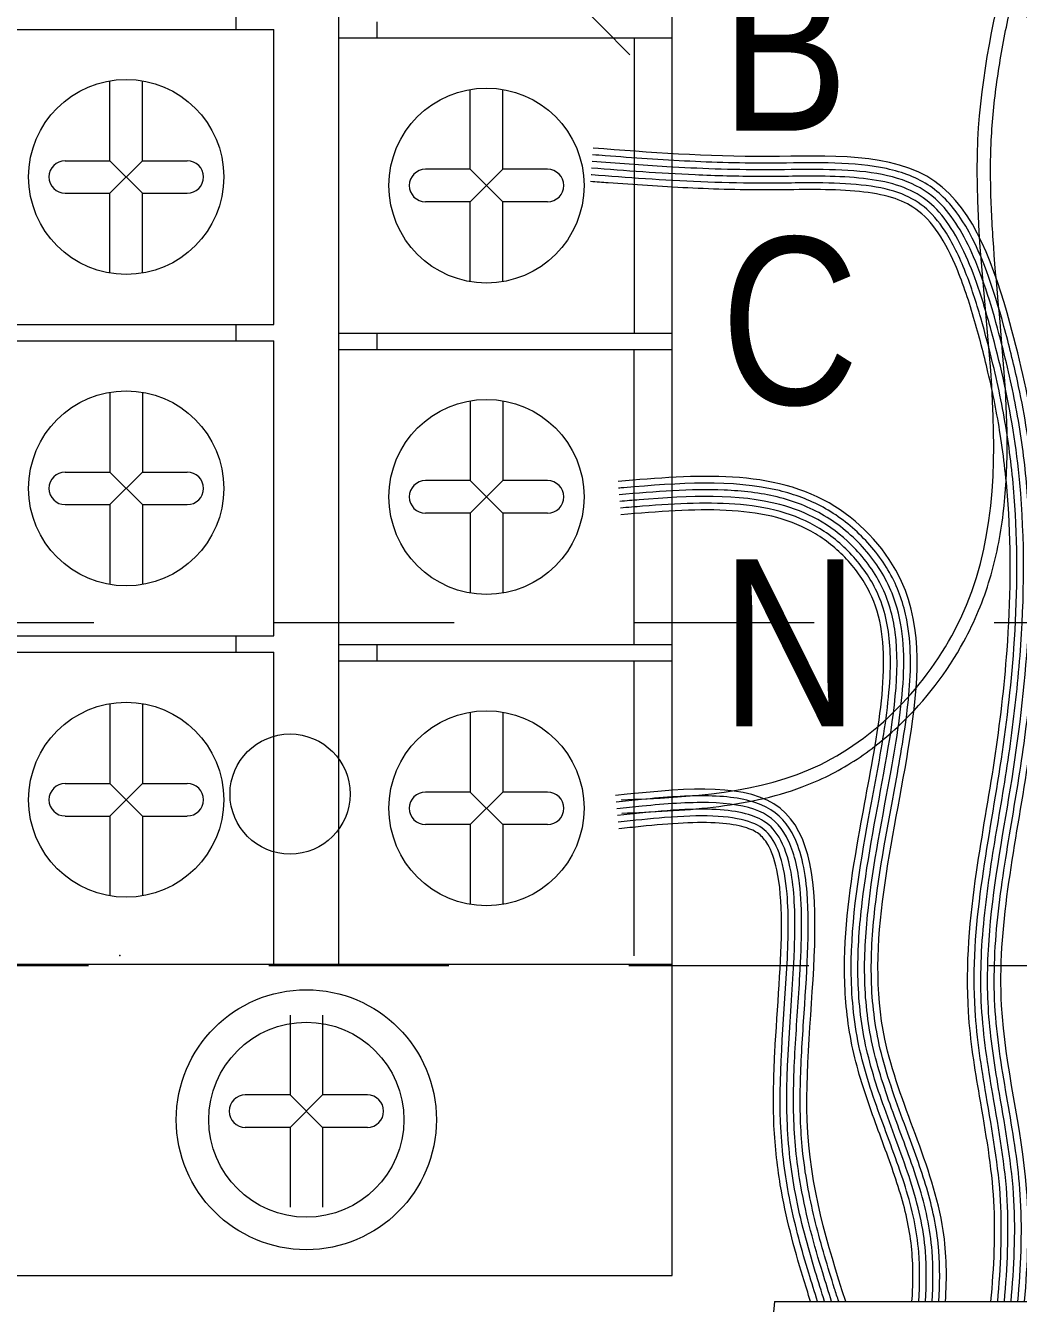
# Model space of a CAD drawing. Header units: inches. Extents: x 245672 to 1592568, y 1207716 to 2415717.
# Drawn here: x 612674.657 to 612675.209, y 1207757.483 to 1207758.193 of the extents above; entities that cross this region are included whole.
import ezdxf

# ---------------------------------------------------------------- set-up
doc = ezdxf.new("R2010")
doc.units = ezdxf.units.IN
doc.header["$MEASUREMENT"] = 0
doc.linetypes.add('DUONGKHUAT', pattern=[2.7, 2, -0.7])
doc.layers.add('A', color=7, linetype='Continuous', lineweight=18)
doc.layers.add('KHUNG 1', color=7, linetype='Continuous', lineweight=15)
doc.styles.add('KYTHUAT02', font='', dxfattribs={"height": 24})
doc.styles.get('KYTHUAT02').set_extended_font_data('VNI-Helve-Condense')

# ---------------------------------------------------------------- blocks, each defined once
blk = doc.blocks.new('CT MONG TRU')
at = {"color": 7, "lineweight": 5}
blk.add_line((15.727, 1791.947), (-82.986, 1892.187), dxfattribs=at)
at = {"color": 7}
for p, q in [((2.257, 1763.895), (2.257, 1807.925)), ((-2.508, 1793.882), (-2.508, 1793.129)), ((-16.175, 1793.129), (-0.752, 1793.129)), ((-0.752, 1779.462), (-0.752, 1793.129)), ((2.257, 1764.647), (2.257, 1793.129)), ((4.012, 1793.486), (4.012, 1792.734)), ((2.257, 1792.734), (17.68, 1792.734)), ((15.924, 1792.734), (15.924, 1779.066)), ((-8.338, 1787.048), (-8.338, 1790.747)), ((-6.834, 1787.048), (-6.834, 1790.747)), ((8.338, 1786.652), (8.338, 1790.351)), ((9.843, 1786.652), (9.843, 1790.351)), ((-10.41, 1787.048), (-8.338, 1787.048)), ((-6.834, 1785.543), (-8.338, 1787.048)), ((-8.338, 1785.543), (-6.834, 1787.048)), ((-6.834, 1787.048), (-4.762, 1787.048)), ((8.338, 1786.652), (6.266, 1786.652)), ((9.843, 1785.148), (8.338, 1786.652)), ((8.338, 1785.148), (9.843, 1786.652)), ((11.915, 1786.652), (9.843, 1786.652)), ((-11.163, 1786.296), (-11.163, 1786.296)), ((-4.009, 1786.296), (-4.009, 1786.296)), ((5.514, 1785.9), (5.514, 1785.9)), ((12.667, 1785.9), (12.667, 1785.9)), ((-10.41, 1785.543), (-8.338, 1785.543)), ((-8.338, 1781.845), (-8.338, 1785.543)), ((-6.834, 1785.543), (-4.762, 1785.543)), ((-6.834, 1781.845), (-6.834, 1785.543)), ((8.338, 1785.148), (6.266, 1785.148)), ((8.338, 1781.449), (8.338, 1785.148)), ((11.915, 1785.148), (9.843, 1785.148)), ((9.843, 1781.449), (9.843, 1785.148)), ((-16.175, 1779.462), (-0.752, 1779.462)), ((-2.508, 1779.462), (-2.508, 1778.71)), ((2.257, 1779.066), (17.68, 1779.066)), ((4.012, 1779.066), (4.012, 1778.314)), ((-16.175, 1778.71), (-0.752, 1778.71)), ((-0.752, 1765.043), (-0.752, 1778.71)), ((2.257, 1764.647), (2.257, 1778.71)), ((2.257, 1778.314), (17.68, 1778.314)), ((15.924, 1764.647), (15.924, 1778.314)), ((-8.338, 1776.327), (-8.338, 1772.629)), ((-6.834, 1776.327), (-6.834, 1772.629)), ((8.338, 1775.931), (8.338, 1772.233)), ((9.843, 1775.931), (9.843, 1772.233)), ((-10.41, 1772.629), (-8.338, 1772.629)), ((-8.338, 1772.629), (-6.834, 1771.124)), ((-6.834, 1772.629), (-8.338, 1771.124)), ((-6.834, 1772.629), (-4.762, 1772.629)), ((-11.163, 1771.876), (-11.163, 1771.876)), ((-4.009, 1771.876), (-4.009, 1771.876)), ((8.338, 1772.233), (6.266, 1772.233)), ((8.338, 1772.233), (9.843, 1770.728)), ((9.843, 1772.233), (8.338, 1770.728)), ((11.915, 1772.233), (9.843, 1772.233)), ((-10.41, 1771.124), (-8.338, 1771.124)), ((-8.338, 1771.124), (-8.338, 1767.425)), ((-6.834, 1771.124), (-4.762, 1771.124)), ((-6.834, 1771.124), (-6.834, 1767.425)), ((12.667, 1771.481), (12.667, 1771.481)), ((8.338, 1770.728), (6.266, 1770.728)), ((8.338, 1770.728), (8.338, 1767.03)), ((11.915, 1770.728), (9.843, 1770.728)), ((9.843, 1770.728), (9.843, 1767.03)), ((-16.175, 1765.043), (-0.752, 1765.043)), ((-2.508, 1765.043), (-2.508, 1764.29)), ((2.257, 1764.647), (17.68, 1764.647)), ((4.012, 1764.647), (4.012, 1763.895)), ((-16.175, 1764.29), (-0.752, 1764.29)), ((-0.752, 1749.851), (-0.752, 1764.29)), ((2.257, 1749.851), (2.257, 1764.29)), ((2.257, 1763.895), (17.68, 1763.895)), ((15.924, 1750.227), (15.924, 1763.895)), ((-8.338, 1761.907), (-8.338, 1758.209)), ((-6.834, 1761.907), (-6.834, 1758.209)), ((8.338, 1761.512), (8.338, 1757.813)), ((9.843, 1761.512), (9.843, 1757.813)), ((-10.41, 1758.209), (-8.338, 1758.209)), ((-6.834, 1758.209), (-8.338, 1756.704)), ((-8.338, 1758.209), (-6.834, 1756.704)), ((-6.834, 1758.209), (-4.762, 1758.209)), ((8.338, 1757.813), (6.266, 1757.813)), ((9.843, 1757.813), (8.338, 1756.309)), ((8.338, 1757.813), (9.843, 1756.309)), ((11.915, 1757.813), (9.843, 1757.813)), ((-11.163, 1757.457), (-11.163, 1757.457)), ((-4.009, 1757.457), (-4.009, 1757.457)), ((5.514, 1757.061), (5.514, 1757.061)), ((12.667, 1757.061), (12.667, 1757.061)), ((-10.41, 1756.704), (-8.338, 1756.704)), ((-8.338, 1756.704), (-8.338, 1753.006)), ((-6.834, 1756.704), (-6.834, 1753.006)), ((-6.834, 1756.704), (-4.762, 1756.704)), ((8.338, 1756.309), (6.266, 1756.309)), ((8.338, 1756.309), (8.338, 1752.61)), ((11.915, 1756.309), (9.843, 1756.309)), ((9.843, 1756.309), (9.843, 1752.61)), ((-16.175, 1749.851), (17.68, 1749.851)), ((0, 1747.488), (0, 1743.789)), ((1.505, 1747.488), (1.505, 1743.789)), ((0, 1743.789), (-2.072, 1743.789)), ((1.505, 1743.789), (0, 1742.285)), ((0, 1743.789), (1.505, 1742.285)), ((3.577, 1743.789), (1.505, 1743.789)), ((-2.824, 1743.037), (-2.824, 1743.037)), ((4.329, 1743.037), (4.329, 1743.037)), ((0, 1742.285), (-2.072, 1742.285)), ((0, 1742.285), (0, 1738.586)), ((3.577, 1742.285), (1.505, 1742.285)), ((1.505, 1742.285), (1.505, 1738.586))]:
    blk.add_line(p, q, dxfattribs=at)
at = {"color": 7, "linetype": 'DUONGKHUAT', "lineweight": 5, "ltscale": 0.03}
for p, q in [((-67.412, 1765.667), (67.412, 1765.667)), ((-67.658, 1749.777), (67.658, 1749.777))]:
    blk.add_line(p, q, dxfattribs=at)
at = {"color": 7}
for centre, radius in [((-7.586, 1786.296), 4.514), ((9.091, 1785.9), 4.514), ((-7.586, 1771.876), 4.514), ((9.091, 1771.481), 4.514), ((-7.586, 1757.457), 4.514), ((9.091, 1757.061), 4.514), ((0.752, 1742.641), 6.019), ((0.752, 1742.641), 4.514)]:
    blk.add_circle(centre, radius, dxfattribs=at)
at = {"color": 7, "linetype": 'Continuous', "ltscale": 16}
blk.add_circle((0, 1757.722), 2.781, dxfattribs=at)
at = {"color": 7}
for centre, start, end in [((-10.41, 1786.296), 90, 270), ((-4.762, 1786.296), 270, 90), ((6.266, 1785.9), 90, 270), ((11.915, 1785.9), 270, 90), ((-10.41, 1771.876), 90, 270), ((-4.762, 1771.876), 270, 90), ((6.266, 1771.481), 90, 270), ((11.915, 1771.481), 270, 90), ((-10.41, 1757.457), 90, 270), ((-4.762, 1757.457), 270, 90), ((6.266, 1757.061), 90, 270), ((11.915, 1757.061), 270, 90), ((-2.072, 1743.037), 90, 270), ((3.577, 1743.037), 270, 90)]:
    blk.add_arc(centre, 0.752, start, end, dxfattribs=at)
blk.add_spline([(15.325, 1757.453), (24.528, 1759.076), (31.024, 1765.837), (31.837, 1788.016), (35.355, 1805.326), (36.167, 1829.128), (36.709, 1854.011), (32.649, 1867.806), (26.423, 1880.788), (14.242, 1881.329), (4.498, 1882.952), (4.227, 1887.28), (5.31, 1889.443)], degree=3, dxfattribs=at)
for points, knots in [([(15.351, 1756.835), (16.759, 1756.894), (18.183, 1756.953), (20.991, 1757.285), (22.377, 1757.558), (24.119, 1758.207), (24.527, 1758.383), (25.328, 1758.783), (25.718, 1759.006), (26.857, 1759.738), (27.572, 1760.307), (29.411, 1762.061), (30.415, 1763.378), (31.438, 1765.251), (31.667, 1765.73), (32.068, 1766.698), (32.24, 1767.188), (32.685, 1768.672), (32.883, 1769.68), (33.254, 1772.714), (33.215, 1774.775), (32.945, 1778.917), (32.714, 1780.998), (32.5, 1783.942), (32.451, 1784.826), (32.414, 1786.417), (32.417, 1787.126), (32.486, 1788.74), (32.571, 1789.644), (32.814, 1791.447), (32.971, 1792.345), (33.515, 1795.031), (33.975, 1796.813), (34.899, 1800.387), (35.363, 1802.18), (35.864, 1804.645), (35.984, 1805.302), (36.192, 1806.616), (36.28, 1807.275), (36.508, 1809.252), (36.607, 1810.574), (36.8, 1814.55), (36.786, 1817.212), (36.744, 1821.084), (36.727, 1822.286), (36.712, 1824.665), (36.712, 1825.841), (36.744, 1827.841), (36.766, 1828.663), (36.835, 1830.309), (36.881, 1831.135), (37.041, 1833.615), (37.178, 1835.274), (37.588, 1840.266), (37.858, 1843.593), (37.868, 1847.982), (37.839, 1849.097), (37.714, 1851.063), (37.633, 1851.918), (37.437, 1853.419), (37.333, 1854.069), (37.086, 1855.357), (36.945, 1855.995), (36.476, 1857.902), (36.104, 1859.163), (35.389, 1861.417), (35.059, 1862.406), (34.466, 1864.181), (34.206, 1864.959), (33.751, 1866.352), (33.556, 1866.96), (33.223, 1868.04), (33.082, 1868.507), (32.803, 1869.452), (32.663, 1869.93), (32.24, 1871.368), (31.952, 1872.333), (31.238, 1874.512), (30.796, 1875.711), (29.844, 1877.743), (29.357, 1878.604), (28.347, 1879.948), (27.857, 1880.473), (27.001, 1881.157), (26.676, 1881.373), (25.997, 1881.746), (25.642, 1881.903), (24.386, 1882.35), (23.427, 1882.515), (21.4, 1882.649), (20.331, 1882.617), (18.104, 1882.445), (16.946, 1882.305), (15.238, 1882.084), (14.714, 1882.014), (13.127, 1881.807), (12.053, 1881.673), (10.168, 1881.535), (9.343, 1881.515), (8.018, 1881.607), (7.489, 1881.69), (6.658, 1881.926), (6.333, 1882.06), (5.771, 1882.391), (5.533, 1882.587), (5.211, 1882.968), (5.104, 1883.126), (4.916, 1883.486), (4.834, 1883.69), (4.632, 1884.363), (4.561, 1884.887), (4.566, 1885.954), (4.642, 1886.496), (4.832, 1887.148), (4.886, 1887.304), (5.011, 1887.614), (5.08, 1887.767), (5.306, 1888.224), (5.479, 1888.525), (5.721, 1888.928), (5.78, 1889.025), (5.839, 1889.123)], [0, 0, 0, 0, 13.263474, 13.263474, 26.526947, 26.526947, 30.660746, 30.660746, 34.794545, 34.794545, 43.062143, 43.062143, 57.791533, 57.791533, 62.719053, 62.719053, 67.646572, 67.646572, 77.501611, 77.501611, 96.987806, 96.987806, 116.474001, 116.474001, 124.901802, 124.901802, 131.780819, 131.780819, 140.716395, 140.716395, 149.65197, 149.65197, 167.523121, 167.523121, 185.394271, 185.394271, 191.83104, 191.83104, 198.267808, 198.267808, 211.141345, 211.141345, 236.888419, 236.888419, 248.460615, 248.460615, 259.754966, 259.754966, 267.637905, 267.637905, 275.520845, 275.520845, 291.286723, 291.286723, 323.010569, 323.010569, 333.90346, 333.90346, 342.378632, 342.378632, 348.909454, 348.909454, 355.440276, 355.440276, 368.501921, 368.501921, 378.595535, 378.595535, 386.295711, 386.295711, 392.125184, 392.125184, 396.456832, 396.456832, 400.788479, 400.788479, 409.451775, 409.451775, 420.772105, 420.772105, 430.272146, 430.272146, 437.614812, 437.614812, 441.662951, 441.662951, 445.71109, 445.71109, 455.492781, 455.492781, 465.274472, 465.274472, 475.056163, 475.056163, 479.314288, 479.314288, 487.830537, 487.830537, 494.958272, 494.958272, 500.425469, 500.425469, 504.704089, 504.704089, 508.982709, 508.982709, 511.589479, 511.589479, 514.196249, 514.196249, 519.568587, 519.568587, 524.940925, 524.940925, 526.717444, 526.717444, 528.493962, 528.493962, 532.046999, 532.046999, 533.160345, 533.160345, 533.160345, 533.160345]), ([(36.983, 1734.22), (37.274, 1739.001), (38.083, 1749.46), (44.323, 1762.85), (41.518, 1777.278), (42.539, 1791.279), (31.711, 1796.667), (25.114, 1800.219), (18.381, 1801.288), (14.508, 1801.784), (12.582, 1802.03)], [0.503742, 0.503742, 0.503742, 0.503742, 5.141448, 10.666719, 14.03683, 19.505589, 22.20069, 24.933421, 26.839774, 28.7257, 28.7257, 28.7257, 28.7257]), ([(36.363, 1734.22), (36.403, 1734.888), (36.445, 1735.557), (36.651, 1738.579), (36.856, 1740.936), (37.452, 1745.112), (37.792, 1746.934), (39.336, 1753.008), (41.035, 1757.141), (42.233, 1762.733), (42.44, 1764.241), (42.501, 1767.274), (42.375, 1768.815), (42.054, 1771.793), (41.87, 1773.216), (41.601, 1776.177), (41.534, 1777.699), (41.313, 1782.234), (41.139, 1785.219), (40.057, 1788.816), (39.626, 1789.809), (38.6, 1791.363), (38.061, 1791.972), (36.778, 1793.093), (36.044, 1793.607), (34.281, 1794.689), (33.222, 1795.24), (31.105, 1796.339), (30.058, 1796.886), (28.001, 1797.916), (26.982, 1798.398), (25.002, 1799.194), (24.044, 1799.515), (22.058, 1800.023), (21.033, 1800.218), (18.756, 1800.589), (17.501, 1800.76), (15.005, 1801.096), (13.758, 1801.256), (12.508, 1801.416), (12.506, 1801.416), (12.504, 1801.416)], [0.49162, 0.49162, 0.49162, 0.49162, 1.138715, 1.138715, 3.416144, 3.416144, 5.184642, 5.184642, 9.344335, 9.344335, 10.903794, 10.903794, 12.463253, 12.463253, 13.824867, 13.824867, 15.186482, 15.186482, 17.909711, 17.909711, 19.079243, 19.079243, 19.981315, 19.981315, 20.883387, 20.883387, 21.99937, 21.99937, 23.115354, 23.115354, 24.231337, 24.231337, 25.255565, 25.255565, 26.279794, 26.279794, 27.501673, 27.501673, 28.723553, 28.723553, 28.7257, 28.7257, 28.7257, 28.7257]), ([(36.673, 1734.22), (36.713, 1734.882), (36.755, 1735.545), (36.96, 1738.558), (37.164, 1740.908), (37.758, 1745.062), (38.095, 1746.869), (39.699, 1753.18), (41.557, 1757.585), (42.588, 1763.114), (42.73, 1764.264), (42.812, 1766.569), (42.759, 1767.729), (42.509, 1770.711), (42.251, 1772.558), (41.542, 1779.94), (41.987, 1786.092), (39.246, 1791.019), (38.714, 1791.725), (37.413, 1792.995), (36.653, 1793.566), (34.859, 1794.72), (33.803, 1795.287), (31.778, 1796.339), (30.823, 1796.835), (28.948, 1797.794), (28.019, 1798.254), (26.038, 1799.132), (24.985, 1799.539), (22.188, 1800.359), (20.382, 1800.656), (16.556, 1801.21), (14.55, 1801.466), (12.543, 1801.723)], [0.497677, 0.497677, 0.497677, 0.497677, 1.139406, 1.139406, 3.418219, 3.418219, 5.182769, 5.182769, 9.620477, 9.620477, 10.790616, 10.790616, 11.960756, 11.960756, 13.750279, 13.750279, 18.821091, 18.821091, 19.773905, 19.773905, 20.726719, 20.726719, 21.848192, 21.848192, 22.85754, 22.85754, 23.866888, 23.866888, 24.99268, 24.99268, 26.760229, 26.760229, 28.7257, 28.7257, 28.7257, 28.7257]), ([(35.743, 1734.22), (35.784, 1734.9), (35.826, 1735.581), (36.034, 1738.622), (36.238, 1740.991), (36.839, 1745.204), (37.183, 1747.049), (38.583, 1752.562), (39.95, 1756.095), (41.229, 1760.901), (41.521, 1762.259), (41.84, 1764.791), (41.883, 1765.969), (41.792, 1768.4), (41.667, 1769.648), (41.386, 1772.139), (41.231, 1773.378), (41.005, 1775.95), (40.934, 1777.267), (40.808, 1779.874), (40.748, 1781.167), (40.472, 1784.542), (40.176, 1786.537), (39.205, 1789.241), (38.735, 1790.139), (37.628, 1791.525), (37.054, 1792.069), (34.973, 1793.65), (33.174, 1794.572), (30.01, 1796.208), (28.673, 1796.911), (26.265, 1798.033), (25.186, 1798.477), (23.165, 1799.119), (22.226, 1799.346), (20.278, 1799.725), (19.275, 1799.879), (16.381, 1800.3), (14.481, 1800.539), (12.532, 1800.788), (12.478, 1800.795), (12.425, 1800.802)], [0.479533, 0.479533, 0.479533, 0.479533, 1.137324, 1.137324, 3.411971, 3.411971, 5.180653, 5.180653, 8.718016, 8.718016, 10.136331, 10.136331, 11.398179, 11.398179, 12.660027, 12.660027, 13.831709, 13.831709, 15.003391, 15.003391, 16.175073, 16.175073, 18.166721, 18.166721, 19.364975, 19.364975, 20.282117, 20.282117, 22.173328, 22.173328, 23.62696, 23.62696, 24.832735, 24.832735, 25.824412, 25.824412, 26.816089, 26.816089, 28.673495, 28.673495, 28.7257, 28.7257, 28.7257, 28.7257]), ([(36.053, 1734.22), (36.094, 1734.894), (36.136, 1735.569), (36.343, 1738.6), (36.547, 1740.963), (37.146, 1745.16), (37.488, 1746.995), (38.881, 1752.475), (40.249, 1756.01), (41.531, 1760.834), (41.822, 1762.187), (42.127, 1764.581), (42.181, 1765.623), (42.141, 1767.746), (42.055, 1768.826), (41.816, 1771.164), (41.655, 1772.425), (41.4, 1774.872), (41.313, 1776.05), (41.185, 1778.408), (41.137, 1779.592), (40.935, 1783.082), (40.726, 1785.328), (39.875, 1788.433), (39.449, 1789.48), (38.306, 1791.276), (37.587, 1792.034), (35.794, 1793.43), (34.744, 1794.06), (32.771, 1795.133), (31.872, 1795.593), (30.11, 1796.507), (29.241, 1796.955), (27.527, 1797.796), (26.676, 1798.188), (24.752, 1798.96), (23.674, 1799.307), (21.416, 1799.842), (20.243, 1800.042), (17.391, 1800.474), (15.711, 1800.691), (13.514, 1800.975), (12.989, 1801.042), (12.464, 1801.109)], [0.485573, 0.485573, 0.485573, 0.485573, 1.13802, 1.13802, 3.414061, 3.414061, 5.184313, 5.184313, 8.724816, 8.724816, 10.125795, 10.125795, 11.222473, 11.222473, 12.319151, 12.319151, 13.537156, 13.537156, 14.597177, 14.597177, 15.657199, 15.657199, 17.777242, 17.777242, 19.023676, 19.023676, 20.224892, 20.224892, 21.426108, 21.426108, 22.362912, 22.362912, 23.299716, 23.299716, 24.23652, 24.23652, 25.404339, 25.404339, 26.572158, 26.572158, 28.211804, 28.211804, 28.7257, 28.7257, 28.7257, 28.7257]), ([(35.432, 1734.22), (35.474, 1734.906), (35.517, 1735.594), (35.725, 1738.643), (35.93, 1741.018), (36.532, 1745.247), (36.877, 1747.099), (38.282, 1752.642), (39.647, 1756.171), (40.923, 1760.952), (41.216, 1762.309), (41.55, 1764.971), (41.58, 1766.284), (41.432, 1769.034), (41.266, 1770.458), (40.973, 1772.99), (40.853, 1774.067), (40.678, 1776.274), (40.618, 1777.394), (40.457, 1780.718), (40.357, 1782.897), (39.837, 1786.313), (39.509, 1787.644), (38.642, 1789.649), (38.179, 1790.399), (37.106, 1791.599), (36.545, 1792.087), (35.239, 1793.025), (34.504, 1793.471), (32.808, 1794.419), (31.827, 1794.92), (29.894, 1795.921), (28.948, 1796.412), (26.796, 1797.461), (25.607, 1797.987), (23.18, 1798.812), (21.922, 1799.105), (19.266, 1799.58), (17.892, 1799.772), (15.152, 1800.143), (13.776, 1800.317), (12.396, 1800.494), (12.391, 1800.494), (12.386, 1800.495)], [0.473501, 0.473501, 0.473501, 0.473501, 1.136624, 1.136624, 3.409873, 3.409873, 5.17565, 5.17565, 8.707206, 8.707206, 10.137374, 10.137374, 11.567542, 11.567542, 12.997711, 12.997711, 13.992591, 13.992591, 14.987472, 14.987472, 16.977234, 16.977234, 18.443527, 18.443527, 19.548667, 19.548667, 20.415254, 20.415254, 21.281841, 21.281841, 22.308472, 22.308472, 23.335103, 23.335103, 24.681511, 24.681511, 26.02792, 26.02792, 27.374328, 27.374328, 28.720737, 28.720737, 28.7257, 28.7257, 28.7257, 28.7257]), ([(33.682, 1734.22), (33.819, 1735.795), (33.895, 1737.361), (33.74, 1740.271), (33.527, 1741.627), (33.061, 1744.359), (32.811, 1745.732), (32.545, 1748.57), (32.572, 1750.029), (32.833, 1752.933), (33.059, 1754.382), (33.533, 1757.241), (33.776, 1758.651), (34.163, 1761.483), (34.317, 1762.905), (34.626, 1767.158), (34.627, 1769.98), (34.191, 1774.113), (33.967, 1775.472), (33.484, 1777.678), (33.276, 1778.511), (32.569, 1781.091), (31.992, 1782.909), (30.687, 1784.925), (30.198, 1785.472), (29.042, 1786.261), (28.361, 1786.517), (26.125, 1787.002), (24.369, 1786.957), (21.22, 1786.924), (19.842, 1786.956), (17.174, 1787.085), (15.877, 1787.179), (14.391, 1787.291), (14.195, 1787.306), (14, 1787.321)], [0.913204, 0.913204, 0.913204, 0.913204, 2.446259, 2.446259, 3.784329, 3.784329, 5.122399, 5.122399, 6.528932, 6.528932, 7.935466, 7.935466, 9.303196, 9.303196, 10.670927, 10.670927, 13.406389, 13.406389, 14.796484, 14.796484, 15.622413, 15.622413, 17.274273, 17.274273, 18.064907, 18.064907, 18.85554, 18.85554, 20.406888, 20.406888, 21.697906, 21.697906, 22.988923, 22.988923, 23.184674, 23.184674, 23.184674, 23.184674]), ([(33.993, 1734.22), (34.144, 1735.97), (34.347, 1740.566), (32.099, 1748.691), (34.665, 1760.179), (35.299, 1771.048), (33.31, 1780.013), (30.734, 1787.659), (21.772, 1787.041), (16.639, 1787.431), (14.023, 1787.63)], [0.921875, 0.921875, 0.921875, 0.921875, 2.616986, 5.380881, 8.886218, 13.866848, 15.649185, 18.044169, 20.564531, 23.184674, 23.184674, 23.184674, 23.184674]), ([(33.061, 1734.22), (33.2, 1735.805), (33.276, 1737.373), (33.106, 1740.508), (32.81, 1742.143), (32.298, 1745.144), (32.08, 1746.498), (31.93, 1749.243), (31.989, 1750.611), (32.263, 1753.315), (32.474, 1754.654), (32.922, 1757.347), (33.153, 1758.699), (33.527, 1761.411), (33.679, 1762.768), (33.993, 1766.827), (34.013, 1769.522), (33.623, 1773.772), (33.367, 1775.362), (32.837, 1777.71), (32.654, 1778.435), (32.249, 1779.929), (32.025, 1780.687), (31.365, 1782.552), (30.875, 1783.602), (29.675, 1785.16), (28.997, 1785.629), (27.141, 1786.21), (25.997, 1786.308), (23.779, 1786.342), (22.734, 1786.313), (20.699, 1786.32), (19.709, 1786.347), (17.098, 1786.464), (15.521, 1786.585), (13.953, 1786.704)], [0.895598, 0.895598, 0.895598, 0.895598, 2.453266, 2.453266, 4.088777, 4.088777, 5.37654, 5.37654, 6.664303, 6.664303, 7.952066, 7.952066, 9.271396, 9.271396, 10.590726, 10.590726, 13.229385, 13.229385, 14.889145, 14.889145, 15.613531, 15.613531, 16.337916, 16.337916, 17.48008, 17.48008, 18.622243, 18.622243, 19.764407, 19.764407, 20.689381, 20.689381, 21.614355, 21.614355, 23.184674, 23.184674, 23.184674, 23.184674]), ([(33.371, 1734.22), (33.509, 1735.8), (33.586, 1737.367), (33.415, 1740.539), (33.117, 1742.183), (32.633, 1745.02), (32.441, 1746.194), (32.254, 1748.576), (32.265, 1749.767), (32.517, 1753.32), (32.965, 1755.659), (33.721, 1760.33), (34.013, 1762.676), (34.298, 1767.348), (34.297, 1769.668), (34.007, 1773.045), (33.865, 1774.134), (33.479, 1776.311), (33.237, 1777.4), (32.594, 1779.883), (32.185, 1781.332), (31.202, 1783.608), (30.675, 1784.492), (29.602, 1785.548), (29.122, 1785.853), (27.985, 1786.301), (27.339, 1786.443), (25.214, 1786.697), (23.575, 1786.627), (20.414, 1786.625), (18.901, 1786.682), (16.263, 1786.839), (15.118, 1786.926), (13.977, 1787.012)], [0.904441, 0.904441, 0.904441, 0.904441, 2.449935, 2.449935, 4.083226, 4.083226, 5.217112, 5.217112, 6.350999, 6.350999, 8.618771, 8.618771, 10.886544, 10.886544, 13.154317, 13.154317, 14.265102, 14.265102, 15.375886, 15.375886, 16.70509, 16.70509, 17.760934, 17.760934, 18.465077, 18.465077, 19.169221, 19.169221, 20.605332, 20.605332, 22.041443, 22.041443, 23.184674, 23.184674, 23.184674, 23.184674]), ([(32.439, 1734.22), (32.58, 1735.813), (32.657, 1737.38), (32.488, 1740.435), (32.197, 1742.051), (31.696, 1744.994), (31.485, 1746.296), (31.258, 1749.827), (31.464, 1751.995), (32.025, 1755.852), (32.346, 1757.57), (32.858, 1760.98), (33.058, 1762.684), (33.35, 1766.657), (33.381, 1768.921), (33.159, 1772.226), (33.039, 1773.307), (32.72, 1775.335), (32.531, 1776.285), (32.107, 1778.084), (31.885, 1778.941), (31.386, 1780.651), (31.105, 1781.492), (30.506, 1782.869), (30.2, 1783.435), (29.548, 1784.332), (29.21, 1784.658), (28.497, 1785.111), (28.125, 1785.269), (27.225, 1785.509), (26.706, 1785.59), (24.993, 1785.741), (23.657, 1785.707), (20.976, 1785.69), (19.669, 1785.725), (17.149, 1785.847), (15.928, 1785.934), (14.45, 1786.045), (14.178, 1786.066), (13.906, 1786.086)], [0.877671, 0.877671, 0.877671, 0.877671, 2.457167, 2.457167, 4.095279, 4.095279, 5.314293, 5.314293, 7.316474, 7.316474, 8.988394, 8.988394, 10.660315, 10.660315, 12.904801, 12.904801, 14.029068, 14.029068, 15.02641, 15.02641, 15.867456, 15.867456, 16.708502, 16.708502, 17.416769, 17.416769, 18.125036, 18.125036, 18.716365, 18.716365, 19.307694, 19.307694, 20.509332, 20.509332, 21.71097, 21.71097, 22.912608, 22.912608, 23.184674, 23.184674, 23.184674, 23.184674]), ([(32.75, 1734.22), (32.89, 1735.81), (32.967, 1737.378), (32.797, 1740.474), (32.503, 1742.1), (31.998, 1745.061), (31.785, 1746.378), (31.586, 1749.654), (31.737, 1751.57), (32.245, 1755.321), (32.591, 1757.161), (33.152, 1760.821), (33.369, 1762.651), (33.659, 1766.701), (33.688, 1768.916), (33.474, 1772.186), (33.355, 1773.276), (33.019, 1775.44), (32.802, 1776.516), (32.363, 1778.325), (32.174, 1779.046), (31.758, 1780.492), (31.527, 1781.21), (30.984, 1782.591), (30.667, 1783.247), (30.013, 1784.252), (29.694, 1784.623), (28.992, 1785.196), (28.604, 1785.408), (27.152, 1785.915), (25.828, 1786.013), (23.509, 1786.026), (22.579, 1786.003), (20.76, 1786.011), (19.872, 1786.034), (17.265, 1786.141), (15.605, 1786.268), (13.95, 1786.393), (13.94, 1786.394), (13.93, 1786.395)], [0.886675, 0.886675, 0.886675, 0.886675, 2.455778, 2.455778, 4.092964, 4.092964, 5.335891, 5.335891, 7.123416, 7.123416, 8.910942, 8.910942, 10.698467, 10.698467, 12.882141, 12.882141, 14.004036, 14.004036, 15.12593, 15.12593, 15.830337, 15.830337, 16.534744, 16.534744, 17.286251, 17.286251, 17.919255, 17.919255, 18.552259, 18.552259, 19.879596, 19.879596, 20.703286, 20.703286, 21.526977, 21.526977, 23.174358, 23.174358, 23.184674, 23.184674, 23.184674, 23.184674]), ([(30.335, 1734.22), (30.405, 1735.329), (30.357, 1739.491), (25.706, 1747.749), (28.639, 1757.879), (29.461, 1766.992), (24.033, 1772.951), (18.78, 1772.502), (15.181, 1772.195)], [1.29396, 1.29396, 1.29396, 1.29396, 2.368348, 5.361276, 9.858002, 12.226349, 13.726046, 16.987828, 16.987828, 16.987828, 16.987828]), ([(30.024, 1734.22), (30.075, 1735.01), (30.083, 1735.792), (29.954, 1737.485), (29.773, 1738.39), (29.254, 1740.204), (28.925, 1741.111), (28.164, 1743.172), (27.729, 1744.329), (27.134, 1746.574), (26.973, 1747.657), (26.869, 1749.828), (26.918, 1750.919), (27.245, 1754.211), (27.707, 1756.429), (28.321, 1759.882), (28.528, 1761.104), (28.748, 1763.507), (28.753, 1764.683), (28.401, 1766.509), (28.167, 1767.2), (27.456, 1768.51), (26.986, 1769.126), (25.908, 1770.198), (25.303, 1770.653), (24.028, 1771.347), (23.353, 1771.596), (20.467, 1772.305), (17.978, 1772.122), (15.371, 1771.9), (15.289, 1771.893), (15.207, 1771.886)], [1.287603, 1.287603, 1.287603, 1.287603, 2.063818, 2.063818, 2.99231, 2.99231, 3.920802, 3.920802, 5.09525, 5.09525, 6.158428, 6.158428, 7.221607, 7.221607, 9.347964, 9.347964, 10.490299, 10.490299, 11.632634, 11.632634, 12.382423, 12.382423, 13.132211, 13.132211, 13.877373, 13.877373, 14.622534, 14.622534, 16.913629, 16.913629, 16.987828, 16.987828, 16.987828, 16.987828]), ([(29.714, 1734.22), (29.765, 1735.012), (29.774, 1735.79), (29.634, 1737.588), (29.407, 1738.609), (28.768, 1740.679), (28.365, 1741.723), (27.606, 1743.801), (27.246, 1744.835), (26.756, 1746.956), (26.628, 1748.03), (26.568, 1750.174), (26.631, 1751.248), (26.981, 1754.475), (27.429, 1756.631), (28.072, 1760.252), (28.317, 1761.713), (28.454, 1764.508), (28.336, 1765.829), (27.572, 1767.745), (27.134, 1768.44), (26.046, 1769.677), (25.405, 1770.21), (24.044, 1771.012), (23.316, 1771.289), (21.767, 1771.665), (20.945, 1771.76), (18.551, 1771.858), (16.904, 1771.721), (15.234, 1771.578)], [1.280574, 1.280574, 1.280574, 1.280574, 2.067848, 2.067848, 3.14185, 3.14185, 4.215852, 4.215852, 5.247215, 5.247215, 6.278579, 6.278579, 7.309942, 7.309942, 9.372668, 9.372668, 10.74211, 10.74211, 12.111551, 12.111551, 12.952098, 12.952098, 13.792645, 13.792645, 14.633191, 14.633191, 15.473738, 15.473738, 16.987828, 16.987828, 16.987828, 16.987828]), ([(29.403, 1734.22), (29.455, 1735.012), (29.464, 1735.786), (29.32, 1737.621), (29.068, 1738.695), (28.36, 1740.904), (27.916, 1742.029), (27.144, 1744.193), (26.81, 1745.234), (26.386, 1747.362), (26.289, 1748.437), (26.275, 1750.573), (26.353, 1751.639), (26.732, 1754.831), (27.174, 1756.949), (27.925, 1761.212), (28.256, 1763.353), (27.902, 1765.982), (27.701, 1766.702), (27.017, 1768.062), (26.537, 1768.708), (25.499, 1769.724), (24.973, 1770.12), (23.873, 1770.734), (23.29, 1770.96), (20.767, 1771.632), (18.513, 1771.535), (15.856, 1771.32), (15.559, 1771.295), (15.26, 1771.27)], [1.273351, 1.273351, 1.273351, 1.273351, 2.070625, 2.070625, 3.228244, 3.228244, 4.385863, 4.385863, 5.397063, 5.397063, 6.408262, 6.408262, 7.419462, 7.419462, 9.441861, 9.441861, 11.46426, 11.46426, 12.307812, 12.307812, 13.151363, 13.151363, 13.854255, 13.854255, 14.557148, 14.557148, 16.717016, 16.717016, 16.987828, 16.987828, 16.987828, 16.987828]), ([(29.093, 1734.22), (29.145, 1735.008), (29.154, 1735.775), (29.019, 1737.509), (28.796, 1738.495), (28.16, 1740.541), (27.751, 1741.596), (26.961, 1743.769), (26.576, 1744.899), (26.082, 1747.239), (25.974, 1748.422), (25.966, 1751.947), (26.356, 1754.272), (27.018, 1757.896), (27.274, 1759.215), (27.68, 1761.817), (27.819, 1763.088), (27.742, 1765.161), (27.599, 1765.994), (27.057, 1767.372), (26.702, 1767.958), (25.813, 1769.03), (25.284, 1769.506), (24.158, 1770.258), (23.564, 1770.53), (22.277, 1770.931), (21.584, 1771.055), (19.457, 1771.251), (17.918, 1771.174), (15.976, 1771.02), (15.632, 1770.991), (15.286, 1770.961)], [1.266395, 1.266395, 1.266395, 1.266395, 2.070435, 2.070435, 3.161841, 3.161841, 4.253248, 4.253248, 5.344654, 5.344654, 6.436061, 6.436061, 8.632796, 8.632796, 9.881265, 9.881265, 11.129734, 11.129734, 12.100686, 12.100686, 12.875985, 12.875985, 13.651284, 13.651284, 14.426583, 14.426583, 15.201882, 15.201882, 16.674076, 16.674076, 16.987828, 16.987828, 16.987828, 16.987828]), ([(28.783, 1734.22), (28.807, 1734.589), (28.823, 1734.951), (28.834, 1736.208), (28.76, 1737.047), (28.402, 1738.768), (28.125, 1739.649), (27.475, 1741.484), (27.106, 1742.431), (26.427, 1744.403), (26.119, 1745.438), (25.742, 1747.549), (25.661, 1748.611), (25.664, 1751.821), (25.991, 1753.946), (26.656, 1757.663), (26.982, 1759.285), (27.451, 1762.441), (27.569, 1763.951), (27.278, 1765.902), (27.103, 1766.504), (26.535, 1767.65), (26.14, 1768.2), (25.2, 1769.172), (24.664, 1769.586), (23.543, 1770.206), (22.944, 1770.427), (21.635, 1770.737), (20.927, 1770.823), (18.685, 1770.93), (17.03, 1770.799), (15.313, 1770.653)], [1.259315, 1.259315, 1.259315, 1.259315, 1.640448, 1.640448, 2.603678, 2.603678, 3.566907, 3.566907, 4.530136, 4.530136, 5.493365, 5.493365, 6.456595, 6.456595, 8.445193, 8.445193, 9.977975, 9.977975, 11.510757, 11.510757, 12.294705, 12.294705, 13.078654, 13.078654, 13.862602, 13.862602, 14.646551, 14.646551, 15.430499, 15.430499, 16.987828, 16.987828, 16.987828, 16.987828]), ([(25.716, 1734.22), (24.87, 1736.884), (22.643, 1743.864), (26.535, 1758.87), (17.924, 1757.957), (15.059, 1757.653)], [1.852732, 1.852732, 1.852732, 1.852732, 4.623242, 9.379559, 11.750759, 11.750759, 11.750759, 11.750759]), ([(25.391, 1734.22), (25.328, 1734.42), (25.265, 1734.618), (24.885, 1735.823), (24.578, 1736.829), (24.069, 1738.886), (23.863, 1739.936), (23.635, 1741.991), (23.595, 1742.985), (23.63, 1745.053), (23.695, 1746.121), (23.908, 1749.307), (24.071, 1751.41), (23.841, 1754.252), (23.626, 1755.205), (22.898, 1756.52), (22.449, 1756.949), (21.156, 1757.494), (20.316, 1757.615), (18.413, 1757.654), (17.351, 1757.573), (15.872, 1757.428), (15.482, 1757.386), (15.092, 1757.345)], [1.885437, 1.885437, 1.885437, 1.885437, 2.092388, 2.092388, 3.141384, 3.141384, 4.162292, 4.162292, 5.019045, 5.019045, 5.875797, 5.875797, 7.589303, 7.589303, 8.678923, 8.678923, 9.595144, 9.595144, 10.511364, 10.511364, 11.427585, 11.427585, 11.750759, 11.750759, 11.750759, 11.750759]), ([(25.064, 1734.22), (24.924, 1734.663), (24.786, 1735.105), (24.256, 1736.839), (23.893, 1738.151), (23.471, 1740.526), (23.355, 1741.542), (23.277, 1743.69), (23.314, 1744.82), (23.443, 1747.091), (23.532, 1748.234), (23.685, 1750.887), (23.722, 1752.356), (23.472, 1754.447), (23.276, 1755.189), (22.67, 1756.303), (22.284, 1756.678), (21.114, 1757.18), (20.305, 1757.305), (18.44, 1757.344), (17.383, 1757.265), (15.905, 1757.12), (15.515, 1757.078), (15.124, 1757.037)], [1.918413, 1.918413, 1.918413, 1.918413, 2.37808, 2.37808, 3.713281, 3.713281, 4.627163, 4.627163, 5.541046, 5.541046, 6.454928, 6.454928, 7.745538, 7.745538, 8.665912, 8.665912, 9.586285, 9.586285, 10.506659, 10.506659, 11.427033, 11.427033, 11.750759, 11.750759, 11.750759, 11.750759]), ([(24.739, 1734.22), (24.593, 1734.684), (24.448, 1735.148), (23.955, 1736.774), (23.629, 1737.959), (23.186, 1740.296), (23.047, 1741.433), (22.915, 1745.235), (23.261, 1748.109), (23.386, 1751.812), (23.367, 1752.926), (23.121, 1754.547), (22.947, 1755.136), (22.5, 1755.976), (22.254, 1756.258), (21.655, 1756.632), (21.332, 1756.757), (20.522, 1756.939), (20.046, 1756.993), (18.263, 1757.054), (16.724, 1756.895), (15.157, 1756.729)], [1.950827, 1.950827, 1.950827, 1.950827, 2.431927, 2.431927, 3.62382, 3.62382, 4.63802, 4.63802, 6.810311, 6.810311, 7.86083, 7.86083, 8.652361, 8.652361, 9.373, 9.373, 9.913307, 9.913307, 10.453614, 10.453614, 11.750759, 11.750759, 11.750759, 11.750759]), ([(24.414, 1734.22), (24.277, 1734.658), (24.14, 1735.097), (23.685, 1736.599), (23.384, 1737.685), (22.944, 1739.852), (22.792, 1740.925), (22.576, 1744.499), (22.86, 1747.216), (23.061, 1750.907), (23.085, 1752.097), (22.946, 1753.769), (22.84, 1754.354), (22.537, 1755.3), (22.345, 1755.647), (21.904, 1756.139), (21.641, 1756.31), (20.802, 1756.585), (20.226, 1756.673), (18.899, 1756.726), (18.141, 1756.692), (16.646, 1756.575), (15.922, 1756.499), (15.189, 1756.421)], [1.98309, 1.98309, 1.98309, 1.98309, 2.437143, 2.437143, 3.52105, 3.52105, 4.479596, 4.479596, 6.531645, 6.531645, 7.599736, 7.599736, 8.308645, 8.308645, 9.017555, 9.017555, 9.726464, 9.726464, 10.435373, 10.435373, 11.144283, 11.144283, 11.750759, 11.750759, 11.750759, 11.750759]), ([(24.09, 1734.22), (23.97, 1734.603), (23.85, 1734.987), (23.325, 1736.714), (22.943, 1738.106), (22.534, 1740.558), (22.426, 1741.542), (22.352, 1743.604), (22.381, 1744.67), (22.547, 1747.862), (22.753, 1749.986), (22.74, 1752.707), (22.674, 1753.545), (22.423, 1754.712), (22.274, 1755.108), (21.981, 1755.605), (21.852, 1755.753), (21.532, 1755.995), (21.327, 1756.097), (20.719, 1756.272), (20.321, 1756.339), (18.872, 1756.446), (17.593, 1756.354), (15.898, 1756.185), (15.561, 1756.149), (15.222, 1756.113)], [2.014985, 2.014985, 2.014985, 2.014985, 2.411, 2.411, 3.780778, 3.780778, 4.62478, 4.62478, 5.468783, 5.468783, 7.156788, 7.156788, 8.053679, 8.053679, 8.731802, 8.731802, 9.260014, 9.260014, 9.788226, 9.788226, 10.316438, 10.316438, 11.469859, 11.469859, 11.750759, 11.750759, 11.750759, 11.750759])]:
    blk.add_open_spline(points, degree=3, knots=knots, dxfattribs=at)
blk.add_point((-7.875, 1750.247), dxfattribs=at)
at = {"layer": 'A', "linetype": 'Continuous', "ltscale": 16}
for p, q in [((17.68, 1735.432), (17.68, 1821.949)), ((-16.175, 1735.432), (17.68, 1735.432)), ((22.422, 1734.22), (38.172, 1734.22))]:
    blk.add_line(p, q, dxfattribs=at)
blk.add_open_spline([(22.422, 1734.22), (21.772, 1727.25), (20.573, 1714.399), (20.514, 1697.917), (21.26, 1688.505), (24.26, 1667.318)], degree=3, knots=[0, 0, 0, 0, 83.729008, 154.367285, 196.744028, 196.744028, 196.744028, 196.744028], dxfattribs=at)
at = {"color": 7, "linetype": 'Continuous', "ltscale": 16, "style": 'KYTHUAT02'}
for s, p in [('B', (19.93, 1788.433)), ('C', (19.93, 1775.763)), ('N', (19.93, 1760.856))]:
    blk.add_text(s, height=7.74, dxfattribs=at).set_placement(p)

msp = doc.modelspace()

# ---------------------------------------------------------------- block references
at = {"layer": 'KHUNG 1', "color": 200, "xscale": 0.01199999998882411, "yscale": 0.01199999998882411, "zscale": 0.01199999998882411}
msp.add_blockref('CT MONG TRU', (612674.80425, 1207736.67308), dxfattribs=at)

doc.saveas('drawing.dxf')
